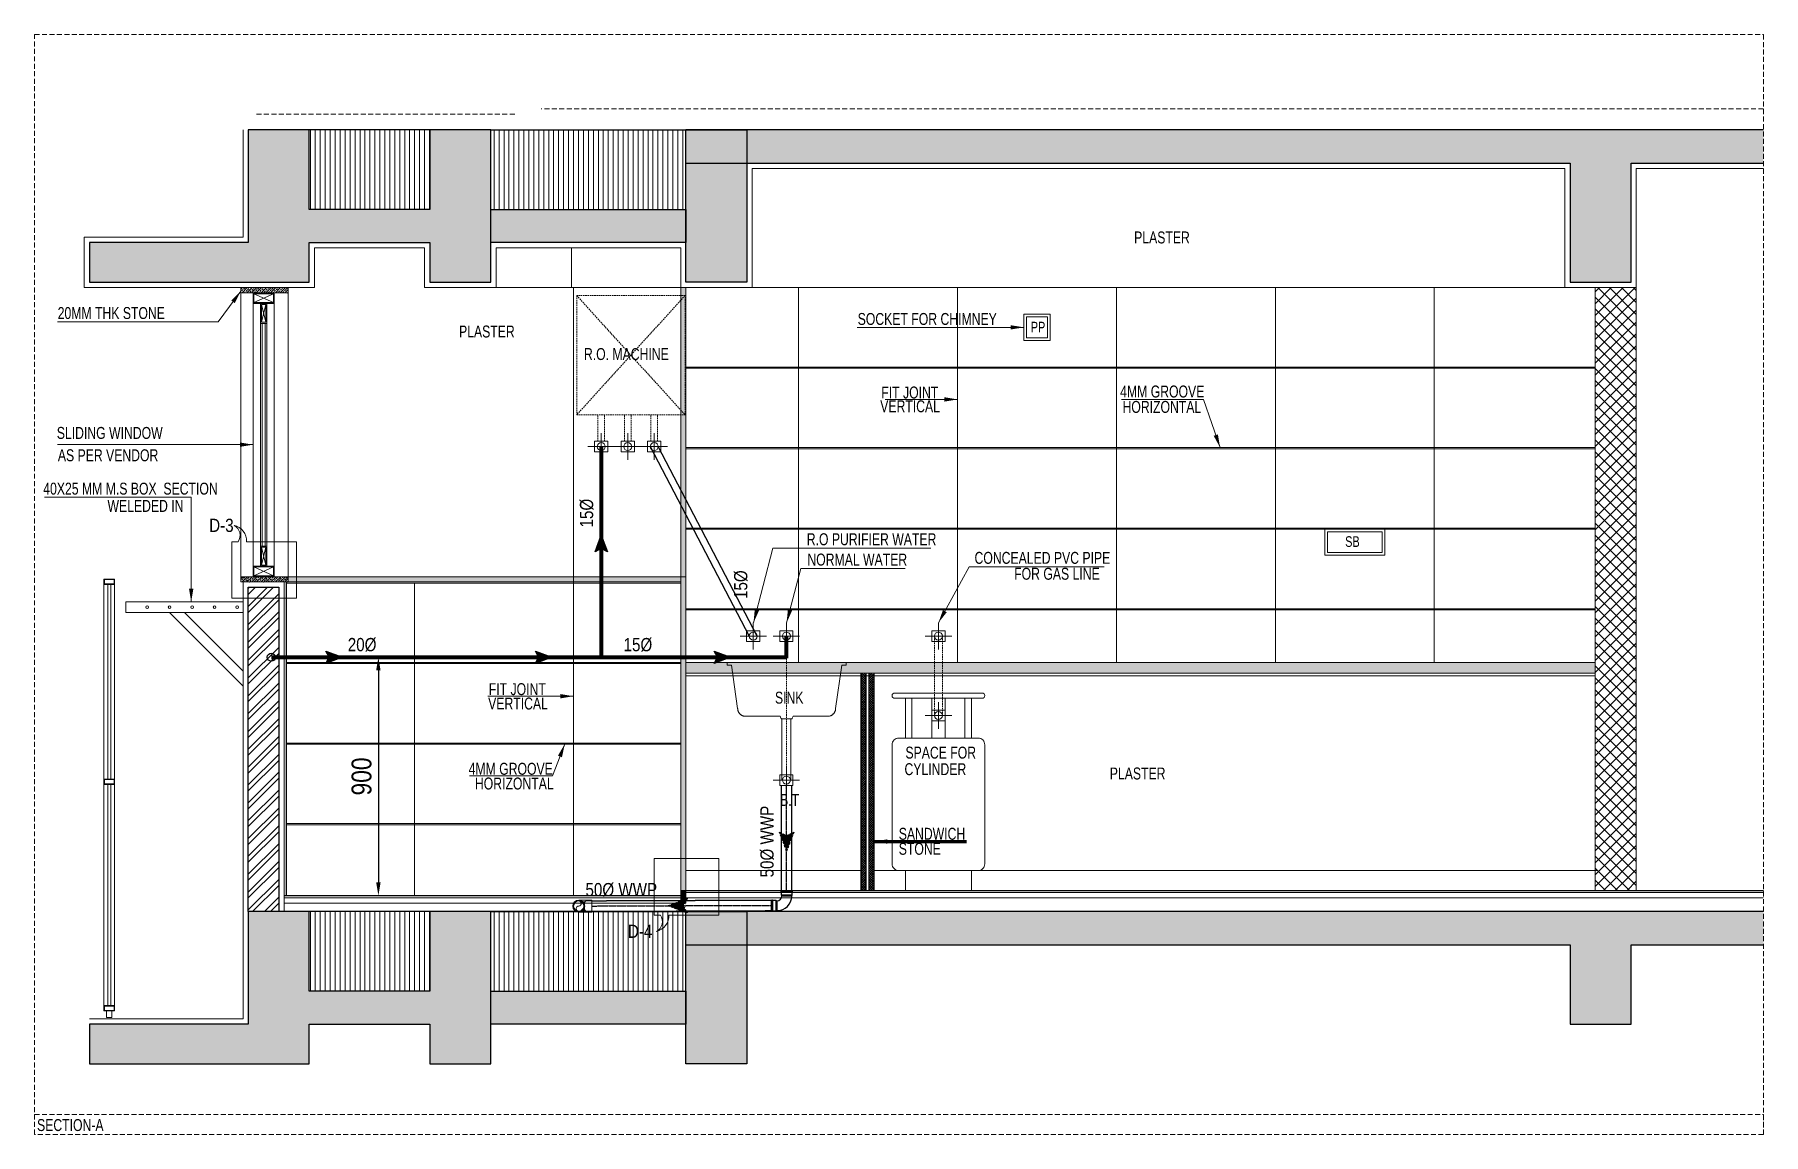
# Model space of a CAD drawing. Header units: inches. Extents: x 899679 to 12882928, y -3363313 to 527800.
# Drawn here: x 1029517 to 1036046, y 513431 to 517582 of the extents above; entities that cross this region are included whole.
import ezdxf
from ezdxf.enums import TextEntityAlignment as Align

# ---------------------------------------------------------------- set-up
doc = ezdxf.new("R2010")
doc.units = ezdxf.units.IN
doc.header["$LTSCALE"] = 150
for name, pattern in [('CENTER', [2, 1.25, -0.25, 0.25, -0.25]), ('Dash', [6, 3, -3]), ('DASHED2', [0.375, 0.25, -0.125]), ('HIDDEN', [0.375, 0.25, -0.125]), ('HIDDEN2', [0.1875, 0.125, -0.0625])]:
    doc.linetypes.add(name, pattern=pattern)
for name, color, linetype, lineweight in [('a-Dotted-HM', 8, 'HIDDEN2', 9), ('DOTTED LINE-MSA', 3, 'HIDDEN2', 13), ('E-ELECT. SB', 240, 'Continuous', 5), ('ELE-03-MSA', 145, 'Continuous', 18), ('fer', 5, 'Continuous', 9), ('FILING-MSA', 253, 'Continuous', 9), ('g-cent-sym', 8, 'Continuous', 15), ('g-dot', 8, 'HIDDEN', 9), ('g-dw', 8, 'Continuous', 5), ('g-ele-01', 8, 'Continuous', 9), ('g-ele-02', 8, 'Continuous', 9), ('g-ele-03', 8, 'Continuous', 5), ('g-ele-04', 8, 'Continuous', 9), ('g-ele-3', 8, 'Continuous', 0), ('g-ele03', 8, 'Continuous', 0), ('g-ele04', 8, 'Continuous', 0), ('g-ha50', 8, 'Continuous', 9), ('g-text', 8, 'Continuous', 9), ('P_WW PIPE', 4, 'Continuous', 9), ('PLASTER', 3, 'Continuous', 9), ('PLASTER HATCH', 253, 'Continuous', 0), ('sec-ha05', 8, 'Continuous', 15), ('SHEET', 7, 'Continuous', 13), ('STONE', 40, 'Continuous', 18), ('STONE HATCH-MSA', 253, 'Continuous', 9), ('WALL HATCH-MSA', 251, 'Continuous', 9), ('WALL-MSA', 32, 'Continuous', 30)]:
    doc.layers.add(name, color=color, linetype=linetype, lineweight=lineweight)
for name, color, linetype in [('g-sol250', 8, 'Continuous'), ('P-RO WATER', 202, 'DASHED2'), ('P_DIM', 222, 'Continuous'), ('P_DOMESTIC GRAVITY PIPE', 3, 'Continuous'), ('P_WASTE WATER PIPE', 4, 'DASHED2'), ('R.C.C HATCH-MSA', 250, 'Continuous'), ('R.C.C-MSA', 8, 'Continuous'), ('TILE SECTION', 152, 'Continuous')]:
    doc.layers.add(name, color=color, linetype=linetype)
doc.styles.add('ARIAL', font='swisscl.ttf')
doc.styles.add('arial unicode', font='swisscl.ttf', dxfattribs={"height": 165})
doc.styles.add('Arial-Reg+0.8Sc', font='swisscl.ttf')
doc.styles.add('PLUMBING TEXT', font='ARIALN.TTF')
doc.styles.add('SWINS', font='swissc.ttf')
doc.dimstyles.new('75', dxfattribs={"dimtxt": 115, "dimasz": 50, "dimexe": 75, "dimexo": 0, "dimgap": 25, "dimtad": 1, "dimdec": 0, "dimzin": 0, "dimdsep": 46, "dimtxsty": 'ARIAL', "dimblk": 'ARCHTICK', "dimcen": 0.09, "dimdle": 75, "dimclrd": 256, "dimclre": 256, "dimclrt": 256, "dimadec": 0, "dimazin": 0, "dimtfac": 1, "dimtdec": 0, "dimtofl": 0, "dimtmove": 1, "dimatfit": 0, "dimfxl": 1, "dimtolj": 1, "dimtzin": 0, "dimlwd": -1, "dimlwe": -1, "dimarcsym": 0})
doc.dimstyles.new('PLUMBING DIM', dxfattribs={"dimscale": 50, "dimtxt": 1.5, "dimasz": 1, "dimexe": 1, "dimexo": 1, "dimgap": 0.5, "dimtad": 1, "dimdec": 1, "dimtxsty": 'PLUMBING TEXT', "dimcen": 1, "dimdle": 50, "dimclrd": 256, "dimclre": 256, "dimclrt": 256, "dimadec": 0, "dimazin": 0, "dimtfac": 1, "dimtdec": 1, "dimtmove": 0, "dimatfit": 3, "dimfxl": 50, "dimlwd": -1, "dimlwe": -1, "dimarcsym": 1})
doc.dimstyles.new('Scale-50', dxfattribs={"dimtxt": 75, "dimasz": 25, "dimexe": 0, "dimexo": 0, "dimgap": 20, "dimtad": 1, "dimdec": 0, "dimrnd": 1, "dimzin": 3, "dimdsep": 46, "dimtxsty": 'ARIAL', "dimblk": 'ARCHTICK', "dimcen": 0, "dimse1": 1, "dimse2": 1, "dimclrd": 50, "dimclrt": 256, "dimadec": 0, "dimazin": 0, "dimtfac": 1, "dimtdec": 0, "dimtmove": 1, "dimatfit": 3, "dimfxl": 1, "dimtolj": 1, "dimtzin": 0, "dimlwd": 18, "dimarcsym": 0})
pattern_1 = [(90, (-1798703.661, -757662.775), (-18.75, 0), [])]
pattern_2 = [(90, (-1798703.661, -754712.775), (-18.75, 0), [])]

# ---------------------------------------------------------------- blocks, each defined once
blk = doc.blocks.new('ARR')
at = {"ltscale": 0.025}
h = blk.add_hatch(color=256, dxfattribs=at)
edge = h.paths.add_edge_path()
edge.add_line((249, 94), (0, 0))
edge.add_line((0, 0), (249, -94))
edge.add_line((249, -94), (200, 0))
edge.add_line((200, 0), (249, 94))
at = {"color": 7, "linetype": 'Continuous', "ltscale": 0.025}
blk.add_lwpolyline([(249, 94), (0, 0), (249, -94), (200, 0)], close=True, dxfattribs=at)
blk = doc.blocks.new('WASTE WATER ARROW')
at = {"layer": 'P_WASTE WATER PIPE', "ltscale": 0.025}
blk.add_hatch(color=256, dxfattribs=at).paths.add_polyline_path([(481737.16, -256822.52), (481729.92, -256825.26), (481737.16, -256828), (481735.75, -256825.26)])
at = {"layer": 'P_WASTE WATER PIPE', "color": 7, "linetype": 'ByBlock', "ltscale": 0.025}
blk.add_lwpolyline([(481737.16, -256822.52), (481729.92, -256825.26), (481737.16, -256828), (481735.75, -256825.26)], close=True, dxfattribs=at)
blk = doc.blocks.new('806-015UP')
at = {"color": 0, "linetype": 'Continuous'}
for p, q in [((64, 29.5), (0, 29.5)), ((64, -29.5), (64, 29.5)), ((64, -29.5), (0, -29.5))]:
    blk.add_line(p, q, dxfattribs=at)
at = {"color": 8, "linetype": 'Continuous'}
for p, q in [((21.7, 20), (29.6, 20)), ((29, 17), (29, 5.4)), ((37, 25), (64, 25)), ((21.7, -20), (29.6, -20)), ((29, -5.4), (29, -17)), ((37, -25), (64, -25))]:
    blk.add_line(p, q, dxfattribs=at)
at = {"color": 0, "linetype": 'Continuous'}
blk.add_circle((0, 0), 29.5, dxfattribs=at)
at = {"color": 8, "linetype": 'Continuous'}
blk.add_circle((0, 0), 25, dxfattribs=at)
at = {"color": 0, "linetype": 'Continuous'}
for centre, start, end in [((0, 12.5), 90, 270), ((0, -12.5), 270, 90)]:
    blk.add_arc(centre, 12.5, start, end, dxfattribs=at)
at = {"color": 8, "linetype": 'Continuous'}
for centre, start, end in [((37, 17), 90, 180), ((37, -17), 180, 270)]:
    blk.add_arc(centre, 8, start, end, dxfattribs=at)
blk = doc.blocks.new('DSGD')
at = {"linetype": 'Dash', "ltscale": 5}
for p, q in [((35669842.5, -21336932.3, 0), (35670292.3, -21336932.3, 0)), ((35669842.5, -21336942.3, 0), (35669842.5, -21336932.3, 0)), ((35669842.5, -21336942.3, 0), (35669859, -21336942.3, 0)), ((35669882.5, -21337105.3, 0), (35669859, -21336942.3, 0)), ((35670252.3, -21337105.3, 0), (35670275.8, -21336942.3, 0)), ((35670275.8, -21336942.3, 0), (35670292.3, -21336942.3, 0)), ((35670292.3, -21336932.3, 0), (35670292.3, -21336942.3, 0)), ((35669912.5, -21337135.3, 0), (35670042.4, -21337135.3, 0)), ((35670046, -21337142.5, 0), (35670042.4, -21337135.3, 0)), ((35670050.5, -21337145.3, 0), (35670084.3, -21337145.3, 0)), ((35670088.8, -21337142.5, 0), (35670092.4, -21337135.3, 0)), ((35670092.4, -21337135.3, 0), (35670222.3, -21337135.3, 0))]:
    blk.add_line(p, q, dxfattribs=at)
for centre, radius, start, end in [((35669912.5, -21337105.3, 0), 30, 180, 270), ((35670050.5, -21337140.3, 0), 5, 206.56505, 270), ((35670084.3, -21337140.3, 0), 5, 270, 333.43495), ((35670222.3, -21337105.3, 0), 30, 270, 0)]:
    blk.add_arc(centre, radius, start, end, dxfattribs=at)
blk = doc.blocks.new('1')
at = {"layer": 'g-dw', "linetype": 'Dash', "ltscale": 25}
for p, q in [((-12488573.4, -15584268.5), (-12488615.4, -15584360.5)), ((-12488573.4, -15584360.5), (-12488615.4, -15584268.5))]:
    blk.add_line(p, q, dxfattribs=at)
at = {"layer": 'g-dw', "elevation": 0}
for points in [[(-12488619.4, -15584364.5), (-12488619.4, -15584264.5), (-12488569.4, -15584264.5), (-12488569.4, -15584364.5)], [(-12488615.4, -15584360.5), (-12488615.4, -15584268.5), (-12488573.4, -15584268.5), (-12488573.4, -15584360.5)]]:
    blk.add_lwpolyline(points, close=True, dxfattribs=at)
blk = doc.blocks.new('lkjh')
for p, q in [((-149885.7, -13553), (-149885.7, -13653)), ((-149935.7, -13603), (-149835.7, -13603))]:
    blk.add_line(p, q)
blk.add_lwpolyline([(-149910.7, -13623), (-149860.7, -13623), (-149860.7, -13583), (-149910.7, -13583)], close=True)
blk.add_circle((-149885.7, -13603), 15)
blk = doc.blocks.new('_ArchTick')
at = {"color": 0, "linetype": 'ByBlock', "const_width": 0.15}
blk.add_lwpolyline([(-0.5, -0.5), (0.5, 0.5)], dxfattribs=at)
blk = doc.blocks.new('PP')
blk.add_wipeout([(35682080.5, -21335716.8), (35682180.5, -21335716.8), (35682180.5, -21335816.8), (35682080.5, -21335816.8)]).translate(0, 0, 0)
at = {"layer": 'E-ELECT. SB', "elevation": 0}
for points in [[(35682180.5, -21335716.8), (35682080.5, -21335716.8), (35682080.5, -21335816.8), (35682180.5, -21335816.8)], [(35682170.5, -21335726.8), (35682090.5, -21335726.8), (35682090.5, -21335806.8), (35682170.5, -21335806.8)]]:
    blk.add_lwpolyline(points, close=True, dxfattribs=at)
at = {"layer": 'E-ELECT. SB', "style": 'ARIAL'}
blk.add_text('PP', height=40, dxfattribs=at).set_placement((35682107.1, -21335785.9, 0))
blk = doc.blocks.new('A$C469b1725')
at = {"lineweight": 0}
for p, q in [((69, 1660), (69, 925)), ((81, 1660), (81, 925)), ((69, 70), (69, 905)), ((81, 70), (81, 905))]:
    blk.add_line(p, q, dxfattribs=at)
for points in [[(55, 1660), (95, 1660), (95, 1680), (55, 1680)], [(57, 1662), (93, 1662), (93, 1678), (57, 1678)], [(55, 905), (95, 905), (95, 925), (55, 925)], [(57, 907), (93, 907), (93, 923), (57, 923)], [(55, 50), (95, 50), (95, 70), (55, 70)], [(57, 52), (93, 52), (93, 68), (57, 68)], [(85, 50), (65, 50), (65, 25), (85, 25)]]:
    blk.add_lwpolyline(points, close=True, dxfattribs=at)
at = {"layer": 'ELE-03-MSA', "lineweight": 0}
for p, q in [((55, 925), (55, 1660)), ((95, 1660), (95, 925)), ((55, 905), (55, 70)), ((95, 70), (95, 905))]:
    blk.add_line(p, q, dxfattribs=at)
blk = doc.blocks.new('BOX CHANNEL')
at = {"layer": 'g-ele-03'}
blk.add_line((-451080.6, 132998.1, 0), (-451080.6, 132958.1, 0), dxfattribs=at)
at = {"layer": 'g-ele-03', "elevation": 0}
blk.add_lwpolyline([(-451080.6, 132998.1), (-450638.4, 132998.1), (-450638.4, 132958.1), (-451080.6, 132958.1)], dxfattribs=at)
at = {"layer": 'g-ele-03'}
for centre in [(-451000.5, 132978.1, 0), (-450915.5, 132978.1, 0), (-450830.5, 132978.1, 0), (-450745.5, 132978.1, 0), (-450660.5, 132978.1, 0)]:
    blk.add_circle(centre, 5, dxfattribs=at)
blk = doc.blocks.new('A$C9f63dcfd')
blk.add_wipeout([(0, 0), (226.7, 0), (226.7, -97.4), (0, -97.4)])
at = {"layer": 'E-ELECT. SB'}
for points in [[(226.7, 0), (0, 0), (0, -97.4), (226.7, -97.4)], [(216.7, -10), (10, -10), (10, -87.4), (216.7, -87.4)]]:
    blk.add_lwpolyline(points, close=True, dxfattribs=at)
at = {"layer": 'E-ELECT. SB', "style": 'ARIAL'}
blk.add_text('SB', height=40, dxfattribs=at).set_placement((77, -66.5))
blk = doc.blocks.new('GAS NO BATLO')
at = {"ltscale": 15, "elevation": 0}
for points in [[(1459370.1, -1284020.9), (1459040.1, -1284020.9)], [(1459040.1, -1284040.9), (1459370.1, -1284040.9)]]:
    blk.add_lwpolyline(points, dxfattribs=at)
for points in [[(1459080.1, -1284190.9), (1459105.1, -1284190.9), (1459105.1, -1284040.9), (1459080.1, -1284040.9)], [(1459180.1, -1284190.9), (1459230.1, -1284190.9), (1459230.1, -1284040.9), (1459180.1, -1284040.9)], [(1459330.1, -1284190.9), (1459305.1, -1284190.9), (1459305.1, -1284040.9), (1459330.1, -1284040.9)], [(1459330.1, -1284690.9), (1459330.1, -1284765.9), (1459080.1, -1284765.9), (1459080.1, -1284690.9)]]:
    blk.add_lwpolyline(points, close=True, dxfattribs=at)
blk.add_lwpolyline([(1459380.1, -1284665.9), (1459380.1, -1284215.9, 0.414214), (1459355.1, -1284190.9), (1459055.1, -1284190.9, 0.414214), (1459030.1, -1284215.9), (1459030.1, -1284665.9, 0.414214), (1459055.1, -1284690.9), (1459355.1, -1284690.9, 0.414214)], format="xyb", close=True, dxfattribs=at)
for centre, start, end in [((1459040.1, -1284030.9, 0), 90, 270), ((1459370.1, -1284030.9, 0), 270, 90)]:
    blk.add_arc(centre, 10, start, end)
blk = doc.blocks.new('*D166')
at = {"layer": 'Defpoints', "color": 0, "transparency": 16777216}
for p in [(-5291.6, 9142.9), (-5230, 8242.9), (-5225.7, 8242.9)]:
    blk.add_point(p, dxfattribs=at)
at = {"layer": 'P_DIM', "transparency": 16777216}
for p, q in [((-5241.6, 9142.9), (-5180, 9142.9)), ((-5230, 9092.9), (-5230, 8292.9)), ((-5275.7, 8242.9), (-5280, 8242.9))]:
    blk.add_line(p, q, dxfattribs=at)
for points in [[(-5221.7, 9092.9), (-5238.4, 9092.9), (-5230, 9142.9)], [(-5238.4, 8292.9), (-5221.7, 8292.9), (-5230, 8242.9)]]:
    blk.add_solid(points, dxfattribs=at)
at = {"layer": 'P_DIM', "transparency": 16777216, "insert": (-5293.3, 8692.9), "char_height": 75, "attachment_point": 5, "rotation": 90, "style": 'PLUMBING TEXT'}
blk.add_mtext('900', dxfattribs=at)
blk = doc.blocks.new('G$CA8CA8653')
at = {"layer": 'FILING-MSA'}
h = blk.add_hatch(dxfattribs=at)
h.set_pattern_fill('ANSI31', color=251, scale=150, angle=45)
h.set_pattern_definition(pattern_2)
h.paths.add_polyline_path([(-5035.3, 11132.93), (-5035.3, 10832.93), (-5491.1, 10832.93), (-5491.1, 11132.93)])
h = blk.add_hatch(dxfattribs=at)
h.set_pattern_fill('ANSI31', color=251, scale=150, angle=45)
h.set_pattern_definition(pattern_2)
h.paths.add_polyline_path([(-4805.3, 11132.93), (-4805.3, 10832.93), (-4068.5, 10832.93), (-4068.5, 11132.93)])
h = blk.add_hatch(dxfattribs=at)
h.set_pattern_fill('ANSI31', color=251, scale=150, angle=45)
h.set_pattern_definition(pattern_1)
h.paths.add_polyline_path([(-5035.3, 8182.93), (-5035.3, 7882.93), (-5491.1, 7882.93), (-5491.1, 8182.93)])
h = blk.add_hatch(dxfattribs=at)
h.set_pattern_fill('ANSI31', color=251, scale=150, angle=45)
h.set_pattern_definition(pattern_1)
h.paths.add_polyline_path([(-4805.3, 8182.93), (-4805.3, 7882.93), (-4068.5, 7882.93), (-4068.5, 8182.93)])
at = {"layer": 'g-sol250'}
h = blk.add_hatch(dxfattribs=at)
h.set_pattern_fill('ANSI33', color=251, scale=2, style=0)
h.set_pattern_definition([(45, (-33135053.347, 17125118.19), (-8.980256121, 8.980256121), []), (45, (-33135044.367, 17125118.19), (-8.980256121, 8.980256121), [6.35, -3.175])])
h.paths.add_polyline_path([(-5570.16, 10517.93), (-5749.16, 10517.93), (-5749.16, 10537.93), (-5570.16, 10537.93)])
h = blk.add_hatch(dxfattribs=at)
h.set_pattern_fill('ANSI33', color=251, scale=2, style=0)
h.set_pattern_definition([(45, (-33135053.347, 17125212.189), (-8.980256121, 8.980256121), []), (45, (-33135044.367, 17125212.189), (-8.980256121, 8.980256121), [6.35, -3.175])])
h.paths.add_polyline_path([(-5570.16, 9446.93), (-5749.16, 9446.93), (-5749.16, 9426.93), (-5570.16, 9426.93)])
at = {"layer": 'PLASTER HATCH'}
h = blk.add_hatch(dxfattribs=at)
h.set_pattern_fill('ANSI37', color=251, scale=10, angle=180)
h.set_pattern_definition([(225, (-955050.623, -471204.412), (22.4506403, -22.4506403), []), (315, (-955050.623, -471204.412), (22.4506403, 22.4506403), [])])
h.paths.add_polyline_path([(-480, 8262.93), (-480, 10537.93), (-635, 10537.93), (-635, 8262.93), (-480, 8262.93)])
at = {"layer": 'R.C.C HATCH-MSA'}
h = blk.add_hatch(color=251, dxfattribs=at)
h.dxf.hatch_style = 1
h.paths.add_polyline_path([(-4068.5, 11007.93), (-4068.5, 11132.93), (0, 11132.93), (0, 11007.93), (-500, 11007.93), (-500, 10557.93), (-730, 10557.93), (-730, 11007.93)])
h.paths.add_polyline_path([(-4805.3, 11132.93), (-4805.3, 10557.93), (-5035.3, 10557.93), (-5035.3, 10707.93), (-5491.1, 10707.93), (-5491.1, 10557.93), (-6321.1, 10557.93), (-6321.1, 10707.93), (-5721.1, 10707.93), (-5721.1, 11132.93), (-5491.1, 11132.93), (-5491.1, 10832.93), (-5035.3, 10832.93), (-5035.3, 11132.93)])
h = blk.add_hatch(color=251, dxfattribs=at)
h.dxf.hatch_style = 1
h.paths.add_polyline_path([(-3838.5, 10557.93), (-4068.5, 10557.93), (-4068.5, 11007.93), (-3838.5, 11007.93)])
h = blk.add_hatch(color=251, dxfattribs=at)
h.dxf.hatch_style = 1
h.paths.add_polyline_path([(-4068.5, 10707.93), (-4805.3, 10707.93), (-4805.3, 10832.93), (-4068.5, 10832.93)])
h = blk.add_hatch(color=251, dxfattribs=at)
h.dxf.hatch_style = 1
h.paths.add_polyline_path([(-4068.5, 8057.93), (-4068.5, 8182.93), (0, 8182.93), (0, 8057.93), (-500, 8057.93), (-500, 7757.93), (-730, 7757.93), (-730, 8057.93)])
h.paths.add_polyline_path([(-4805.3, 8182.93), (-4805.3, 7607.93), (-5035.3, 7607.93), (-5035.3, 7757.93), (-5491.1, 7757.93), (-5491.1, 7607.93), (-6321.1, 7607.93), (-6321.1, 7757.93), (-5721.1, 7757.93), (-5721.1, 8182.93), (-5491.1, 8182.93), (-5491.1, 7882.93), (-5035.3, 7882.93), (-5035.3, 8182.93)])
h = blk.add_hatch(color=251, dxfattribs=at)
h.dxf.hatch_style = 1
h.paths.add_polyline_path([(-3838.5, 7607.93), (-4068.5, 7607.93), (-4068.5, 8057.93), (-3838.5, 8057.93)])
h = blk.add_hatch(color=251, dxfattribs=at)
h.dxf.hatch_style = 1
h.paths.add_polyline_path([(-4068.5, 7757.93), (-4805.3, 7757.93), (-4805.3, 7882.93), (-4068.5, 7882.93)])
at = {"layer": 'sec-ha05', "ltscale": 300}
h = blk.add_hatch(dxfattribs=at)
h.set_pattern_fill('ANSI37', color=251, scale=50, angle=180, style=0)
h.set_pattern_definition([(225, (-19179235.5984, 3103339.488), (4.4194173824, -4.4194173824), []), (315, (-19179235.5984, 3103339.488), (4.4194173824, 4.4194173824), [])])
h.paths.add_polyline_path([(-3378.43, 9082.93), (-3358.43, 9082.93), (-3358.43, 8262.93), (-3378.43, 8262.93)])
h.paths.add_polyline_path([(-3408.43, 8262.93), (-3388.43, 8262.93), (-3388.43, 9082.93), (-3408.43, 9082.93)])
at = {"layer": 'STONE', "ltscale": 750}
h = blk.add_hatch(color=251, dxfattribs=at)
h.dxf.hatch_style = 1
h.paths.add_polyline_path([(-4088.44, 8262.93), (-4068.44, 8262.93), (-4068.44, 8214.93), (-4088.44, 8214.93)])
at = {"layer": 'STONE HATCH-MSA', "ltscale": 750}
h = blk.add_hatch(color=251, dxfattribs=at)
h.dxf.hatch_style = 1
h.paths.add_polyline_path([(-4068.44, 10537.93), (-4068.43, 8262.93), (-4068.44, 8262.93), (-4088.44, 8262.93), (-4088.44, 10537.93)])
h = blk.add_hatch(color=251, dxfattribs=at)
h.dxf.hatch_style = 1
h.paths.add_polyline_path([(-5570.16, 9426.94), (-5570.16, 9446.92), (-4088.44, 9446.93), (-4088.44, 9426.93)])
h = blk.add_hatch(color=251, dxfattribs=at)
h.dxf.hatch_style = 1
h.paths.add_polyline_path([(-635, 9122.93), (-635, 9082.93), (-4068.43, 9082.93), (-4068.43, 9122.93)])
at = {"layer": 'WALL HATCH-MSA'}
h = blk.add_hatch(dxfattribs=at)
h.set_pattern_fill('ANSI32', color=251, scale=5)
h.set_pattern_definition([(45, (-923104.05, -500668.443), (-33.6759605, 33.6759605), []), (45, (-923081.6, -500668.443), (-33.6759605, 33.6759605), [])])
h.paths.add_polyline_path([(-5606.1, 8182.93), (-5721.1, 8182.93), (-5721.1, 9406.93), (-5606.1, 9406.93)])
at = {"layer": 'a-Dotted-HM', "color": 251, "ltscale": 0.01}
for p, q in [((-4068.44, 8234.93, 0), (0, 8234.93, 0)), ((-4088.44, 8214.93, 0), (-5586.1, 8214.93, 0))]:
    blk.add_line(p, q, dxfattribs=at)
at = {"layer": 'DOTTED LINE-MSA', "color": 251}
for p, q in [((-4715.3, 11192.93), (-5694.49, 11192.93)), ((0, 11212.93), (-4615.3, 11212.93)), ((-4715.3, 8242.93), (-5586.1, 8242.93))]:
    blk.add_line(p, q, dxfattribs=at)
at = {"layer": 'g-cent-sym', "color": 251, "elevation": 0}
for points in [[(-5539.35, 9578.82), (-5539.35, 9365.32), (-5782.78, 9365.32), (-5782.78, 9578.82), (-5759.64, 9578.82, 0.450664), (-5774.84, 9640.64, -0.3674414), (-5727.95, 9578.82)], [(-3944.6, 8169.81), (-3944.6, 8383.31), (-4188.02, 8383.31), (-4188.02, 8169.81), (-4164.88, 8169.81, -0.450664), (-4180.08, 8107.99, 0.3674414), (-4133.19, 8169.81)]]:
    blk.add_lwpolyline(points, format="xyb", close=True, dxfattribs=at)
at = {"layer": 'g-dot', "color": 251, "ltscale": 0.15}
for p, q in [((-4481.21, 10507.93, 0), (-4071.95, 10057.93, 0)), ((-4071.95, 10507.93, 0), (-4481.21, 10057.93, 0)), ((-4401, 9957.93, 0), (-4401, 10057.93, 0)), ((-4376, 9957.93, 0), (-4376, 10057.93, 0)), ((-4301, 9957.93, 0), (-4301, 10057.93, 0)), ((-4276, 9957.93, 0), (-4276, 10057.93, 0)), ((-4201, 9957.93, 0), (-4201, 10057.93, 0)), ((-4176, 9957.93, 0), (-4176, 10057.93, 0)), ((-3130.2, 9222.55, 0), (-3130.2, 8922.96)), ((-3100.2, 9222.55), (-3100.2, 8922.96)), ((-3689.4, 9172.55, 0), (-3689.4, 8729.11, 0))]:
    blk.add_line(p, q, dxfattribs=at)
at = {"layer": 'g-dot', "color": 251, "ltscale": 0.15, "elevation": 0}
blk.add_lwpolyline([(-4481.21, 10057.93), (-4071.95, 10057.93), (-4071.95, 10507.93), (-4481.21, 10507.93)], close=True, dxfattribs=at)
at = {"layer": 'g-dw', "color": 251, "linetype": 'Continuous', "ltscale": 500, "elevation": 0}
for points in [[(-5650.6, 10402.93), (-5650.6, 10477.93), (-5675.6, 10477.93), (-5675.6, 10402.93)], [(-5654.6, 10406.93), (-5654.6, 10473.93), (-5671.6, 10473.93), (-5671.6, 10406.93)]]:
    blk.add_lwpolyline(points, close=True, dxfattribs=at)
at = {"layer": 'g-dw', "color": 251, "linetype": 'Continuous', "ltscale": 500}
for points in [[(-5650.6, 9561.93), (-5650.6, 9486.93), (-5675.6, 9486.93), (-5675.6, 9561.93)], [(-5654.6, 9557.93), (-5654.6, 9490.93), (-5671.6, 9490.93), (-5671.6, 9557.93)]]:
    blk.add_lwpolyline(points, close=True, dxfattribs=at)
at = {"layer": 'g-ele-01', "color": 251}
blk.add_lwpolyline([(-4088.44, 9426.93), (-4493.1, 9426.93), (-4493.1, 9446.93), (-4088.44, 9446.93)], close=True, dxfattribs=at)
at = {"layer": 'g-ele-01', "color": 251, "ltscale": 250}
blk.add_lwpolyline([(-4068.43, 8262.93), (-4088.44, 8262.93), (-4088.44, 9446.93), (-4068.43, 9446.93)], close=True, dxfattribs=at)
at = {"layer": 'g-ele-01', "color": 251, "elevation": 0}
blk.add_lwpolyline([(-635, 9082.93), (-4068.43, 9082.93), (-4068.43, 9122.93), (-635, 9122.93)], close=True, dxfattribs=at)
at = {"layer": 'g-ele-02', "color": 251}
for p, q in [((-4493.1, 8242.93), (-4493.1, 10537.93)), ((-5093.1, 8242.93), (-5093.1, 9422.93)), ((-4493.1, 9122.99, 0), (-5578.16, 9122.99, 0)), ((-4493.1, 9118.99, 0), (-5578.16, 9118.99, 0)), ((-4493.1, 8818.99, 0), (-5578.16, 8818.99, 0)), ((-4493.1, 8814.99, 0), (-5578.16, 8814.99, 0)), ((-4493.1, 8514.99, 0), (-5578.16, 8514.99, 0)), ((-4493.1, 8510.99, 0), (-5578.16, 8510.99, 0))]:
    blk.add_line(p, q, dxfattribs=at)
for points in [[(-4501.1, 10537.93), (-4501.1, 10687.93)], [(-4785.3, 10537.93), (-4501.1, 10537.93)], [(-4493.1, 10537.93), (-4501.1, 10537.93)], [(-5578.16, 9422.93), (-4493.1, 9422.93)]]:
    blk.add_lwpolyline(points, dxfattribs=at)
at = {"layer": 'g-ele-02', "color": 251, "ltscale": 250, "elevation": 0}
blk.add_lwpolyline([(-5657.1, 9561.93), (-5669.1, 9561.93), (-5669.1, 10402.93), (-5657.1, 10402.93), (-5657.1, 9561.93)], dxfattribs=at)
at = {"layer": 'g-ele-02', "color": 251}
blk.add_lwpolyline([(-4493.1, 9426.93), (-5570.16, 9426.93), (-5570.16, 9446.93), (-4493.1, 9446.93)], close=True, dxfattribs=at)
at = {"layer": 'g-ele-03', "color": 251}
for p, q in [((-750, 10537.93), (-4088.5, 10537.93)), ((-4068.44, 10537.93, 0), (-4088.44, 10537.93, 0)), ((-4088.44, 10537.93, 0), (-4088.44, 9446.93)), ((-4068.43, 9446.93), (-4068.44, 10537.93, 0)), ((-3643, 9122.93), (-3643, 10537.93)), ((-3043, 9122.93), (-3043, 10537.93)), ((-2443, 9122.93), (-2443, 10537.93)), ((-1843, 9122.93), (-1843, 10537.93)), ((-1243, 9122.93), (-1243, 10537.93)), ((-635, 8262.93), (-635, 10537.93)), ((-480, 8262.93), (-480, 10537.93)), ((-5703.1, 9486.93), (-5703.1, 10477.93, 0)), ((-5671.6, 10406.93, 0), (-5654.6, 10473.93, 0)), ((-5654.6, 10406.93, 0), (-5671.6, 10473.93, 0)), ((-5623.1, 9486.93), (-5623.1, 10477.93, 0)), ((-4068.44, 10237.93), (-635, 10237.93)), ((-4068.44, 10233.93), (-635, 10233.93)), ((-4068.44, 9933.93), (-635, 9933.93)), ((-4068.44, 9929.93), (-635, 9929.93)), ((-4068.44, 9629.93), (-635, 9629.93)), ((-4068.44, 9625.93), (-635, 9625.93)), ((-5671.6, 9557.93, 0), (-5654.6, 9490.93, 0)), ((-5654.6, 9557.93, 0), (-5671.6, 9490.93, 0)), ((-4088.44, 9446.93), (-4068.44, 9446.93)), ((-4068.44, 9325.93), (-635, 9325.93)), ((-635, 9322.18), (-4068.43, 9322.18)), ((-4493.1, 9122.99, 0), (-4088.44, 9122.99, 0)), ((-4493.1, 9118.99, 0), (-4088.44, 9118.99, 0)), ((-3706.35, 8909.93, 0), (-3706.35, 8679.11, 0)), ((-3672.53, 8909.93, 0), (-3672.53, 8679.11, 0)), ((-4493.1, 8818.99, 0), (-4088.44, 8818.99, 0)), ((-4493.1, 8814.99, 0), (-4088.44, 8814.99, 0)), ((-3706.35, 8679.11, 0), (-3672.53, 8679.11, 0)), ((-4493.1, 8514.99, 0), (-4088.44, 8514.99, 0)), ((-4493.1, 8510.99, 0), (-4088.44, 8510.99, 0))]:
    blk.add_line(p, q, dxfattribs=at)
for points in [[(-4088.5, 10537.93), (-4493.1, 10537.93)], [(-4088.44, 9422.93), (-4493.1, 9422.93)]]:
    blk.add_lwpolyline(points, dxfattribs=at)
at = {"layer": 'g-ele-03', "color": 251, "linetype": 'Continuous', "elevation": 0}
blk.add_lwpolyline([(-5675.6, 10402.93), (-5650.6, 10402.93), (-5650.6, 9561.93), (-5675.6, 9561.93), (-5675.6, 10402.93)], dxfattribs=at)
at = {"layer": 'g-ele-03', "color": 251}
blk.add_lwpolyline([(-3408.43, 8262.93), (-3388.43, 8262.93), (-3388.43, 9082.93), (-3408.43, 9082.93)], close=True, dxfattribs=at)
at = {"layer": 'g-ele-03', "color": 251, "elevation": 0}
blk.add_lwpolyline([(-3378.43, 9082.93), (-3358.43, 9082.93), (-3358.43, 8262.93), (-3378.43, 8262.93)], close=True, dxfattribs=at)
at = {"layer": 'g-ele-04', "color": 251}
blk.add_lwpolyline([(-5570.16, 10517.93), (-5749.16, 10517.93), (-5749.16, 9446.93), (-5570.16, 9446.93)], close=True, dxfattribs=at)
at = {"layer": 'g-ele-3', "color": 251, "elevation": 0}
for points in [[(-3408.43, 9072.93), (-4068.43, 9072.93)], [(-3378.43, 9072.93), (-3388.43, 9072.93)], [(-635, 9072.93), (-3358.43, 9072.93)]]:
    blk.add_lwpolyline(points, dxfattribs=at)
at = {"layer": 'g-ele03', "color": 251}
for p, q in [((-6018.79, 9311.88, 0), (-5741.1, 9034.19, 0)), ((-5962.22, 9311.88, 0), (-5741.1, 9090.76, 0))]:
    blk.add_line(p, q, dxfattribs=at)
at = {"layer": 'g-ele03', "color": 251, "ltscale": 500, "elevation": 0}
for points in [[(-4068.43, 8337.93), (-3408.43, 8337.93)], [(-3358.43, 8337.93), (-628, 8337.93)]]:
    blk.add_lwpolyline(points, dxfattribs=at)
at = {"layer": 'g-ele04', "color": 251}
blk.add_line((-4493.1, 10537.93), (-4501.1, 10537.93), dxfattribs=at)
at = {"layer": 'P-RO WATER', "linetype": 'Continuous'}
for p, q in [((-4203.5, 9937.93, 0), (-3829.4, 9222.55, 0)), ((-3799.4, 9222.55, 0), (-4173.5, 9937.93, 0))]:
    blk.add_line(p, q, dxfattribs=at)
at = {"layer": 'PLASTER', "color": 251, "ltscale": 0.01}
blk.add_line((-4088.44, 8234.93, 0), (-5586.1, 8234.93, 0), dxfattribs=at)
at = {"layer": 'PLASTER', "color": 251}
for points in [[(0, 10987.93), (-480, 10987.93), (-480, 10537.93), (-750, 10537.93), (-750, 10987.93), (-3818.5, 10987.93), (-3818.5, 10537.93), (-4088.5, 10537.93), (-4088.5, 10687.93), (-4785.3, 10687.93), (-4785.3, 10537.93), (-5055.3, 10537.93), (-5055.3, 10687.93), (-5471.1, 10687.93), (-5471.1, 10537.93), (-6341.1, 10537.93), (-6341.1, 10727.93), (-5741.1, 10727.93), (-5741.1, 11132.93)], [(-6321.1, 7777.93), (-5741.1, 7777.93), (-5741.1, 9426.93), (-5586.1, 9426.93), (-5586.1, 8182.93)]]:
    blk.add_lwpolyline(points, dxfattribs=at)
at = {"layer": 'PLASTER', "color": 251, "ltscale": 0.01, "elevation": 0}
blk.add_lwpolyline([(-4068.44, 8254.93), (0, 8254.93)], dxfattribs=at)
at = {"layer": 'R.C.C-MSA', "color": 251}
for points in [[(-4805.3, 11132.93), (-5035.3, 11132.93), (-5035.3, 10832.93), (-5491.1, 10832.93), (-5491.1, 11132.93), (-5721.1, 11132.93), (-5721.1, 10707.93), (-6321.1, 10707.93), (-6321.1, 10557.93), (-5491.1, 10557.93), (-5491.1, 10707.93), (-5035.3, 10707.93), (-5035.3, 10557.93), (-4805.3, 10557.93), (-4805.3, 11132.93)], [(0, 11132.93), (-4068.5, 11132.93)], [(-4068.5, 11007.93), (-730, 11007.93), (-730, 10557.93), (-500, 10557.93), (-500, 11007.93), (0, 11007.93)], [(-4805.3, 8182.93), (-5035.3, 8182.93), (-5035.3, 7882.93), (-5491.1, 7882.93), (-5491.1, 8182.93), (-5721.1, 8182.93), (-5721.1, 7757.93), (-6321.1, 7757.93), (-6321.1, 7607.93), (-5491.1, 7607.93), (-5491.1, 7757.93), (-5035.3, 7757.93), (-5035.3, 7607.93), (-4805.3, 7607.93), (-4805.3, 8182.93)], [(0, 8182.93), (-4068.5, 8182.93)], [(-4068.5, 8057.93), (-730, 8057.93), (-730, 7757.93), (-500, 7757.93), (-500, 8057.93), (0, 8057.93)]]:
    blk.add_lwpolyline(points, dxfattribs=at)
for points in [[(-3838.5, 10557.93), (-4068.5, 10557.93), (-4068.5, 11132.93), (-3838.5, 11132.93)], [(-4068.5, 10707.93), (-4805.3, 10707.93), (-4805.3, 10832.93), (-4068.5, 10832.93)], [(-3838.5, 7607.93), (-4068.5, 7607.93), (-4068.5, 8182.93), (-3838.5, 8182.93)], [(-4068.5, 7757.93), (-4805.3, 7757.93), (-4805.3, 7882.93), (-4068.5, 7882.93)]]:
    blk.add_lwpolyline(points, close=True, dxfattribs=at)
at = {"layer": 'SHEET', "color": 251, "linetype": 'HIDDEN', "ltscale": 0.5}
for points in [[(0, 7341.98), (-6528.24, 7341.98), (-6528.24, 11492.87), (0, 11492.87)], [(0, 7341.98), (-6528.24, 7341.98), (-6528.24, 7416.98), (0, 7416.98)]]:
    blk.add_lwpolyline(points, close=True, dxfattribs=at)
at = {"layer": 'STONE', "color": 251, "linetype": 'Continuous', "ltscale": 750}
for points in [[(-5570.16, 10517.93), (-5749.16, 10517.93), (-5749.16, 10537.93), (-5570.16, 10537.93)], [(-5570.16, 9446.93), (-5749.16, 9446.93), (-5749.16, 9426.93), (-5570.16, 9426.93)]]:
    blk.add_lwpolyline(points, close=True, dxfattribs=at)
at = {"layer": 'STONE', "color": 251}
blk.add_lwpolyline([(-4088.44, 8262.93), (-4068.44, 8262.93), (-4068.44, 8214.93), (-4088.44, 8214.93)], close=True, dxfattribs=at)
at = {"layer": 'TILE SECTION', "color": 251, "ltscale": 0.01}
blk.add_line((-4088.44, 8242.93, 0), (-5586.1, 8242.93, 0), dxfattribs=at)
blk.add_lwpolyline([(-5578.16, 9426.93), (-5578.16, 8242.93)], dxfattribs=at)
at = {"layer": 'TILE SECTION', "color": 251, "ltscale": 500, "elevation": 0}
blk.add_lwpolyline([(-4069.95, 8262.93), (0, 8262.93)], dxfattribs=at)
at = {"layer": 'WALL-MSA', "color": 251}
for p, q in [((-5035.3, 11132.93), (-5491.1, 11132.93)), ((-4805.3, 11132.93), (-4068.5, 11132.93)), ((-5035.3, 8182.93), (-5491.1, 8182.93)), ((-4346.4, 8182.93, 0), (-5411.8, 8182.93, 0)), ((-4805.3, 8182.93), (-4068.5, 8182.93))]:
    blk.add_line(p, q, dxfattribs=at)
blk.add_lwpolyline([(-5606.1, 8182.93), (-5721.1, 8182.93), (-5721.1, 9406.93), (-5606.1, 9406.93)], close=True, dxfattribs=at)
at = {"layer": 'fer', "color": 251}
for p in [(145497.22, 23540.96, 0), (145597.22, 23540.96, 0), (145697.22, 23540.96, 0), (146071.31, 22825.59, 0), (146196.31, 22825.59, 0), (146770.51, 22825.59, 0), (146196.31, 22282.14, 0)]:
    blk.add_blockref('lkjh', p, dxfattribs=at)
at = {"layer": 'fer', "color": 251, "xscale": -1}
blk.add_blockref('lkjh', (-153000.92, 22525.99), dxfattribs=at)
at = {"layer": 'g-ele-02', "color": 251, "ltscale": 275, "xscale": -0.8, "yscale": 0.8, "zscale": 0.8, "rotation": 89.99999999824145}
for p in [(-12473114.72, -9980377.58), (-12473114.72, -9981408.58)]:
    blk.add_blockref('1', p, dxfattribs=at)
at = {"layer": 'g-ele-02', "color": 251}
blk.add_blockref('A$C469b1725', (-6321.1, 7757.93), dxfattribs=at)
at = {"layer": 'g-ele-03', "color": 251, "xscale": -1}
blk.add_blockref('DSGD', (35666378.94, 21346055.19, 0), dxfattribs=at)
at = {"layer": 'g-ele-04', "color": 251}
blk.add_blockref('GAS NO BATLO', (-1462320.3, 1293028.79, 0), dxfattribs=at)
at = {"layer": 'g-ha50', "color": 251, "ltscale": 150}
blk.add_blockref('BOX CHANNEL', (444897.25, -123646.18, 0), dxfattribs=at)
at = {"layer": 'g-cent-sym', "color": 251, "style": 'SWINS'}
for s, p in [('D-3', (-5868.87, 9615.71, 0)), ('D-4', (-4287.82, 8083.67, 0))]:
    blk.add_text(s, height=50, dxfattribs=at).set_placement(p)
at = {"layer": 'g-text', "color": 251, "style": 'arial unicode'}
for s, p in [('PLASTER', (-2376.13, 10727.25, 0)), ('PLASTER', (-4925.44, 10372.21, 0)), ('SOCKET FOR CHIMNEY', (-3420.12, 10419.59, 0)), ('R.O. MACHINE', (-4453.8, 10287.14, 0)), ('FIT JOINT', (-3330.97, 10142.08)), ('4MM GROOVE', (-2428.96, 10145.83, 0)), ('VERTICAL', (-3335.05, 10090.02, 0)), ('HORIZONTAL', (-2420.12, 10087.67, 0)), ('FIT JOINT', (-4813.09, 9022.53, 0)), ('VERTICAL', (-4815.42, 8968.24, 0)), ('4MM GROOVE', (-4889.14, 8721.93)), ('HORIZONTAL', (-4865.49, 8666.32)), ('PLASTER', (-2468.12, 8704.15, 0))]:
    blk.add_text(s, height=45, dxfattribs=at).set_placement(p, align=Align.MIDDLE_LEFT)
for s, p in [('20MM THK STONE ', (-6441, 10419.48, 0)), ('SLIDING WINDOW ', (-6444.35, 9966.96, 1811.48)), ('AS PER VENDOR', (-6440.29, 9882.64, 1811.48)), ('40X25 MM M.S BOX  SECTION', (-6495.51, 9756.71, 0)), (' WELEDED IN', (-6265.75, 9691.52, 0)), ('R.O PURIFIER WATER', (-3612.49, 9565.72, -0.02)), ('NORMAL WATER', (-3610.06, 9489, -0.02)), ('CONCEALED PVC PIPE', (-2978.91, 9495.44, -0.01)), ('SINK', (-3732.45, 8967.76, 0)), ('SPACE FOR', (-3239.69, 8760.4, 0)), ('B.T', (-3713.02, 8581.89, -0.02)), ('SANDWICH ', (-3265.08, 8454.11, -0.02)), ('STONE', (-3265.08, 8397.49, -0.02)), ('SECTION-A', (-6518.88, 7354.73))]:
    blk.add_text(s, height=45, dxfattribs=at).set_placement(p)
at = {"layer": 'g-text', "color": 251, "char_height": 45, "style": 'arial unicode'}
for s, insert, attachment_point in [(' FOR GAS LINE', (-2506.28, 9480.48, 0), 3), (' CYLINDER', (-3256.2, 8742.95, 0), 1)]:
    blk.add_mtext(s, dxfattribs=dict(at, insert=insert, attachment_point=attachment_point))
at = {"layer": 'P_DIM', "color": 251}
dim = blk.add_linear_dim(base=(-5230.03, 8242.93, 0), p1=(-5291.56, 9142.93, 0), p2=(-5225.73, 8242.93, 0), angle=90, dimstyle='PLUMBING DIM', dxfattribs=at)
dim.commit()
dim.dimension.update_dxf_attribs({"geometry": '*D166', "text_midpoint": (-5293.32, 8692.93, 0)})
at = {"layer": 'g-text', "color": 251}
for points, dimstyle, override in [([(-5749.16, 10524.69), (-5835.19, 10408.91), (-6441.06, 10408.91)], '75', {"dimtxt": 90, "dimgap": 10, "dimtad": 0, "dimtxsty": 'Arial-Reg+0.8Sc', "dimclrd": 50}), ([(-3043, 10115.95, 0), (-3316.42, 10115.95, 0)], 'Scale-50', {"dimasz": 50, "dimtad": 0}), ([(-2051.6, 9933.93, 0), (-2114.01, 10115.95, 0), (-2423.47, 10115.95, 0)], 'Scale-50', {"dimasz": 50, "dimtad": 0}), ([(-5702.92, 9945.22, 0), (-6441.36, 9945.22, 0)], 'Scale-50', {"dimasz": 50, "dimtad": 0}), ([(-3813.43, 9272.9, 0), (-3739.93, 9554.92, 0), (-3144.22, 9554.92, 0)], 'Scale-50', {"dimscale": 1, "dimtxt": 75, "dimasz": 50, "dimgap": 20, "dimtad": 0, "dimtxsty": 'ARIAL', "dimclrd": 50, "dimlwd": 18}), ([(-3688.43, 9272.9, 0), (-3634.35, 9478.2, 0), (-3240.42, 9478.2, 0)], 'Scale-50', {"dimscale": 1, "dimtxt": 75, "dimasz": 50, "dimgap": 20, "dimtad": 0, "dimtxsty": 'ARIAL', "dimclrd": 50, "dimlwd": 18}), ([(-3115.2, 9272.93, 0), (-2998.69, 9484.64, 0), (-2489.52, 9484.64, 0)], 'Scale-50', {"dimscale": 1, "dimtxt": 75, "dimasz": 50, "dimgap": 20, "dimtad": 0, "dimtxsty": 'ARIAL', "dimclrd": 50, "dimlwd": 18}), ([(-4493.1, 8995.78, 0), (-4816.63, 8995.78, 0)], 'Scale-50', {"dimasz": 50, "dimtad": 0}), ([(-4526.55, 8814.99, 0), (-4572.36, 8694.71, 0), (-4886, 8694.71, 0)], 'Scale-50', {"dimasz": 50, "dimtad": 0})]:
    blk.add_leader(points, dimstyle=dimstyle, override=override, dxfattribs=at)
at = {"layer": 'g-text', "color": 251, "ltscale": 750}
for points, override in [([(-5936.83, 9351.88, 0), (-5936.83, 9746.41, 0), (-6491.24, 9746.41, 0)], {"dimtxt": 90, "dimgap": 10, "dimtad": 0, "dimtxsty": 'Arial-Reg+0.8Sc', "dimclrd": 50}), ([(-3358.43, 8447.37, -0.02), (-3009.2, 8447.37, -0.02)], {"dimscale": 1, "dimtxt": 90, "dimasz": 50, "dimgap": 10, "dimtad": 0, "dimtxsty": 'Arial-Reg+0.8Sc', "dimclrd": 50, "dimlwd": 65535})]:
    blk.add_leader(points, dimstyle='75', override=override, dxfattribs=at)
at = {"layer": 'E-ELECT. SB', "color": 251}
blk.add_blockref('PP', (-35684873.52, 21346154.74, 0), dxfattribs=at)
at = {"layer": 'g-ele-02', "color": 251}
blk.add_blockref('A$C9f63dcfd', (-1656.33, 9625.93), dxfattribs=at)
at = {"layer": 'g-text', "color": 251}
blk.add_leader([(-2793, 10387.93, 0), (-3421.78, 10387.93, 0)], dimstyle='Scale-50', override={"dimscale": 1, "dimtxt": 75, "dimasz": 50, "dimgap": 20, "dimtad": 0, "dimtxsty": 'ARIAL', "dimclrd": 50, "dimlwd": 18}, dxfattribs=at)

msp = doc.modelspace()

# ---------------------------------------------------------------- linework, layer by layer
at = {"layer": 'P_DOMESTIC GRAVITY PIPE', "const_width": 15, "elevation": 0}
for points in [[(1031657.24, 516027.06), (1031657.24, 515232.06)], [(1032356.37, 515311.56), (1032356.37, 515227.96)], [(1030411.22, 515232.06), (1032356.37, 515232.06)]]:
    msp.add_lwpolyline(points, dxfattribs=at)
at = {"layer": 'P_DOMESTIC GRAVITY PIPE'}
msp.add_circle((1030411.22, 515232.06, 0), 15.42, dxfattribs=at)
at = {"layer": 'P_WASTE WATER PIPE', "linetype": 'Continuous', "ltscale": 6}
for p, q in [((1032299.86, 514273.85, 0), (1032299.85, 514315.36, 0)), ((1032299.85, 514315.36, 0), (1032301.23, 514315.36, 0)), ((1032301.23, 514315.36, 0), (1032301.23, 514273.85, 0)), ((1032304.43, 514315.24, 0), (1032316.76, 514315.24, 0)), ((1032304.43, 514315.24, 0), (1032304.43, 514273.85, 0)), ((1032316.76, 514315.24, 0), (1032320.93, 514313.1, 0)), ((1032316.76, 514315.24, 0), (1032316.76, 514273.85, 0)), ((1032320.93, 514313.1, 0), (1032320.92, 514275.61, 0)), ((1032378.1, 514349.62, 0), (1032336.59, 514349.63, 0)), ((1032336.59, 514349.63, 0), (1032336.59, 514348.25, 0)), ((1032336.59, 514349.63, 0), (1032378.1, 514349.62, 0)), ((1032336.59, 514348.25, 0), (1032378.1, 514348.25, 0)), ((1032336.71, 514345.05, 0), (1032336.71, 514335.18, 0)), ((1032336.71, 514345.05, 0), (1032378.1, 514345.05, 0)), ((1032336.71, 514335.18, 0), (1032378.1, 514335.19, 0)), ((1032336.71, 514335.18, 0), (1032338.85, 514331.02, 0)), ((1032338.85, 514331.02, 0), (1032376.34, 514331.03, 0)), ((1032376.34, 514331.03, 0), (1032378.1, 514335.19, 0)), ((1032378.1, 514348.25, 0), (1032378.1, 514349.62, 0)), ((1032378.1, 514335.19, 0), (1032378.1, 514345.05, 0)), ((1032301.23, 514273.85, 0), (1032299.86, 514273.85, 0)), ((1032316.76, 514273.85, 0), (1032304.43, 514273.85, 0)), ((1032320.92, 514275.61, 0), (1032316.76, 514273.85, 0))]:
    msp.add_line(p, q, dxfattribs=at)
at = {"layer": 'P_WASTE WATER PIPE', "ltscale": 0.05, "elevation": 0}
for points in [[(1032337.35, 514349.63), (1032337.35, 514748.95)], [(1032377.35, 514349.62), (1032377.35, 514748.95)], [(1031621.43, 514313.08), (1032301.23, 514315.63)], [(1031621.43, 514273.09), (1032301.23, 514275.64)]]:
    msp.add_lwpolyline(points, dxfattribs=at)
at = {"layer": 'P_WASTE WATER PIPE', "color": 252, "linetype": 'CENTER', "ltscale": 0.005, "elevation": 0}
for points in [[(1032357.34, 514349.62), (1032357.34, 514748.95)], [(1031621.43, 514293.08), (1032301.23, 514295.63)]]:
    msp.add_lwpolyline(points, dxfattribs=at)
at = {"layer": 'P_WASTE WATER PIPE', "linetype": 'Continuous', "ltscale": 6}
for centre, radius in [((1032320.92, 514331.03, 0), 55.42), ((1032320.93, 514331.02, 0), 17.92)]:
    msp.add_arc(centre, radius, 270, 0, dxfattribs=at)
at = {"layer": 'P_WASTE WATER PIPE', "linetype": 'Continuous', "ltscale": 6, "extrusion": (0, 0, -1)}
for centre, start_param, end_param in [((1032302.83, 514315.2, 0), 5.5968468, 8.6133028), ((1032302.83, 514273.89, 0), 2.3810652, 5.4729165)]:
    msp.add_ellipse(centre, major_axis=(-1.13, 1.13), ratio=1, start_param=start_param, end_param=end_param, dxfattribs=at)
at = {"layer": 'P_WASTE WATER PIPE', "linetype": 'Continuous', "ltscale": 6}
for centre, start_param, end_param in [((1032336.75, 514346.65, 0), -0.6863386, 2.3301175), ((1032378.06, 514346.65, 0), 2.3810652, 5.4729165)]:
    msp.add_ellipse(centre, major_axis=(-1.13, 1.13), ratio=1, start_param=start_param, end_param=end_param, dxfattribs=at)

# ---------------------------------------------------------------- block references
at = {"layer": 'P_DOMESTIC GRAVITY PIPE', "xscale": -0.25, "yscale": 0.25, "zscale": 0.25, "rotation": 89.99999999999997}
msp.add_blockref('ARR', (1031657.24, 515692.29, 0), dxfattribs=at)
at = {"layer": 'P_DOMESTIC GRAVITY PIPE', "xscale": -0.25, "yscale": 0.25, "zscale": 0.25}
for p in [(1030679.78, 515232.06, 0), (1031470.86, 515232.06, 0), (1032145.82, 515232.06, 0)]:
    msp.add_blockref('ARR', p, dxfattribs=at)
at = {"layer": 'P_WASTE WATER PIPE', "ltscale": 0.05, "xscale": -9.924111691501553, "yscale": 9.924111691501553, "zscale": 9.924111691501553}
for p, rotation in [((3581119.91, -4266241.08, 0), 270), ((-3748831.58, -2034468.4, 0), 180)]:
    msp.add_blockref('WASTE WATER ARROW', p, dxfattribs=dict(at, rotation=rotation))
at = {"layer": 'P_WW PIPE', "xscale": -0.77, "yscale": 0.77, "zscale": 0.77, "rotation": 180}
msp.add_blockref('806-015UP', (1031572.15, 514293.08, 0), dxfattribs=at)

# ---------------------------------------------------------------- texts
at = {"layer": 'P-RO WATER', "linetype": 'Continuous', "style": 'PLUMBING TEXT'}
msp.add_text('15%%C', height=50, rotation=90, dxfattribs=at).set_placement((1032208.89, 515451.9, 0))
at = {"layer": 'P_DOMESTIC GRAVITY PIPE', "style": 'PLUMBING TEXT'}
msp.add_text('15%%C', height=50, rotation=90, dxfattribs=at).set_placement((1031626.73, 515721.77, 0))
for s, p in [('20%%C', (1030700.16, 515254.7, 0)), ('15%%C', (1031741.6, 515254.7, 0))]:
    msp.add_text(s, height=50, dxfattribs=at).set_placement(p)
at = {"layer": 'P_WW PIPE', "lineweight": 30, "insert": (1032258.12, 514671.51, 0), "char_height": 50, "width": 623.9432, "attachment_point": 3, "rotation": 90, "style": 'PLUMBING TEXT'}
msp.add_mtext('50Ø WWP', dxfattribs=at)
at = {"layer": 'P_WW PIPE', "lineweight": 30, "insert": (1031597.69, 514379.89, 0), "char_height": 50, "width": 623.9432, "attachment_point": 1, "style": 'PLUMBING TEXT'}
msp.add_mtext('50Ø WWP', dxfattribs=at)

# ---------------------------------------------------------------- next in the draw order: block references
at = {"layer": 'P_WASTE WATER PIPE', "color": 1}
msp.add_blockref('G$CA8CA8653', (1036045.74, 506089.13), dxfattribs=at)

doc.saveas('drawing.dxf')
